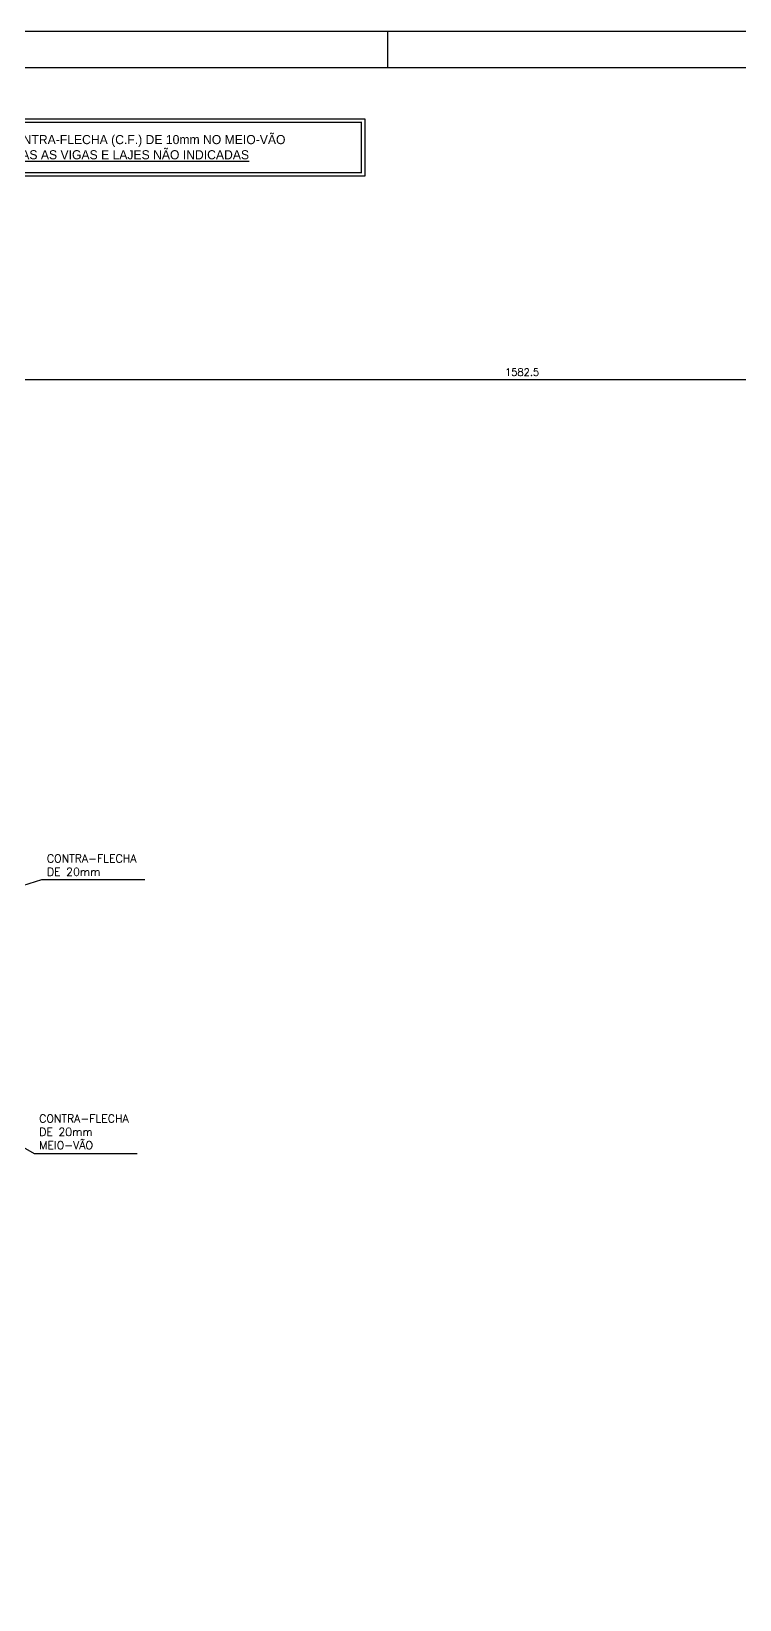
# Model space of a CAD drawing. Header units: inches. Extents: x 0 to 5940, y 0 to 4205.
# Drawn here: x 1750 to 2724, y 2049 to 4205 of the extents above; entities that cross this region are included whole.
import ezdxf

# ---------------------------------------------------------------- set-up
doc = ezdxf.new("R2010")
doc.units = ezdxf.units.IN
doc.header["$LTSCALE"] = 50
doc.header["$MEASUREMENT"] = 0
for name, color, linetype in [('CONTRA-FLECHA', 210, 'Continuous'), ('COTA', 6, 'Continuous'), ('FOLHA', 7, 'Continuous')]:
    doc.layers.add(name, color=color, linetype=linetype)
doc.styles.add('ROMANS', font='romans.shx')
doc.dimstyles.new('COTA_50', dxfattribs={"dimscale": 5, "dimtxt": 2, "dimasz": 1, "dimexe": 2, "dimexo": 1.5, "dimgap": 1, "dimtad": 1, "dimzin": 12, "dimdsep": 46, "dimtxsty": 'ROMANS', "dimblk1": 'COTA', "dimblk2": 'COTA', "dimsah": 1, "dimcen": -4, "dimdle": 1.5, "dimclrd": 6, "dimclre": 6, "dimclrt": 3, "dimadec": 0, "dimazin": 0, "dimtfac": 1, "dimtofl": 0, "dimtmove": 0, "dimatfit": 3, "dimldrblk": 'COTA', "dimfxl": 1, "dimtolj": 1, "dimtzin": 12, "dimarcsym": 0})
doc.dimstyles.new('NOTA', dxfattribs={"dimscale": 5, "dimtxt": 2, "dimasz": 2, "dimexe": 1.5, "dimexo": 2, "dimgap": 1, "dimtad": 1, "dimdec": 1, "dimzin": 12, "dimdsep": 46, "dimtxsty": 'ROMANS', "dimcen": 0.09, "dimclrd": 8, "dimclre": 8, "dimclrt": 3, "dimadec": 0, "dimazin": 0, "dimtfac": 1, "dimtdec": 1, "dimtofl": 0, "dimtmove": 0, "dimatfit": 3, "dimfxl": 1, "dimtolj": 1, "dimtzin": 12, "dimarcsym": 0})

# ---------------------------------------------------------------- blocks, each defined once
blk = doc.blocks.new('COTA')
at = {"layer": 'COTA'}
for p, q in [((2, 0), (-2, 0)), ((0, -2), (0, 2))]:
    blk.add_line(p, q, dxfattribs=at)
at = {"layer": 'COTA', "const_width": 0.5}
blk.add_lwpolyline([(-0.25, 0, 1), (0.25, 0, 1)], format="xyb", close=True, dxfattribs=at)
blk = doc.blocks.new('*D6')
at = {"layer": 'COTA', "color": 6, "lineweight": -2, "transparency": 16777216}
for p, q in [((1633.5, 3703.2), (1633.5, 3736.6)), ((3216, 3703.2), (3216, 3736.6)), ((1638.5, 3726.6), (3211, 3726.6))]:
    blk.add_line(p, q, dxfattribs=at)
at = {"layer": 'Defpoints', "color": 0, "transparency": 16777216}
for p in [(3216, 3726.6), (1633.5, 3695.7), (3216, 3695.7)]:
    blk.add_point(p, dxfattribs=at)
at = {"layer": 'COTA', "color": 6, "lineweight": -2, "transparency": 16777216, "xscale": 5, "yscale": 5, "zscale": 5, "rotation": 180}
blk.add_blockref('COTA', (1633.5, 3726.6), dxfattribs=at)
at = {"layer": 'COTA', "color": 6, "lineweight": -2, "transparency": 16777216, "xscale": 5, "yscale": 5, "zscale": 5}
blk.add_blockref('COTA', (3216, 3726.6), dxfattribs=at)
at = {"layer": 'COTA', "color": 3, "transparency": 16777216, "insert": (2424.7, 3736.6), "char_height": 10, "attachment_point": 5, "style": 'ROMANS'}
blk.add_mtext('\\A1;1582.5', dxfattribs=at)

msp = doc.modelspace()

# ---------------------------------------------------------------- linework, layer by layer
at = {"layer": 'CONTRA-FLECHA', "color": 252}
msp.add_lwpolyline([(1647.642, 4084.891), (2208.682, 4084.891), (2208.682, 4005.853), (1647.642, 4005.853)], close=True, dxfattribs=at)
at = {"layer": 'CONTRA-FLECHA', "color": 252, "const_width": 2}
msp.add_lwpolyline([(1652.642, 4079.891), (2203.682, 4079.891), (2203.682, 4010.853), (1652.642, 4010.853)], close=True, dxfattribs=at)
at = {"layer": 'FOLHA'}
msp.add_line((2240, 4155), (2240, 4205), dxfattribs=at)
at = {"layer": 'FOLHA', "color": 1}
msp.add_line((5895, 4155), (125, 4155), dxfattribs=at)
at = {"layer": 'FOLHA'}
msp.add_lwpolyline([(0, 4205), (0, 0), (5940, 0), (5940, 4205)], close=True, dxfattribs=at)

# ---------------------------------------------------------------- texts
at = {"layer": 'CONTRA-FLECHA', "color": 152, "insert": (1673.257, 4045.736), "char_height": 12.5, "attachment_point": 4, "style": 'ROMANS'}
msp.add_mtext('{\\F.shx|c0;DAR CONTRA-FLECHA (C.F.) DE 10mm NO MEIO-VÃO\\PDE \\LTODAS AS VIGAS E LAJES NÃO INDICADAS}', dxfattribs=at)
at = {"layer": 'CONTRA-FLECHA', "char_height": 11, "attachment_point": 4, "style": 'ROMANS'}
for s, insert in [('{\\Fromans.shx;CONTRA-FLECHA\\PDE 20mm}', (1771.656, 3058.959)), ('{\\Fromans.shx;CONTRA-FLECHA\\PDE 20mm\\PMEIO-VÃO}', (1761.008, 2692.344))]:
    msp.add_mtext(s, dxfattribs=dict(at, insert=insert))

# ---------------------------------------------------------------- dimensions: what is measured, and where the dimension line sits
at = {"layer": 'COTA'}
dim = msp.add_linear_dim(base=(3215.993, 3726.602), p1=(1633.493, 3695.682), p2=(3215.993, 3695.682), dimstyle='COTA_50', dxfattribs=at)
dim.commit()
dim.dimension.update_dxf_attribs({"geometry": '*D6', "text_midpoint": (2424.743, 3736.602)})

# ---------------------------------------------------------------- leaders
at = {"layer": 'CONTRA-FLECHA', "color": 8, "annotation_type": 0, "has_hookline": 1, "hookline_direction": 0, "text_width": 134.619}
for points in [[(1638.266, 2999.48), (1764.656, 3039.292), (1766.656, 3039.292)], [(1638.266, 2729.466), (1754.008, 2662.463), (1756.008, 2662.463)]]:
    msp.add_leader(points, dimstyle='NOTA', dxfattribs=at)

doc.saveas('drawing.dxf')
